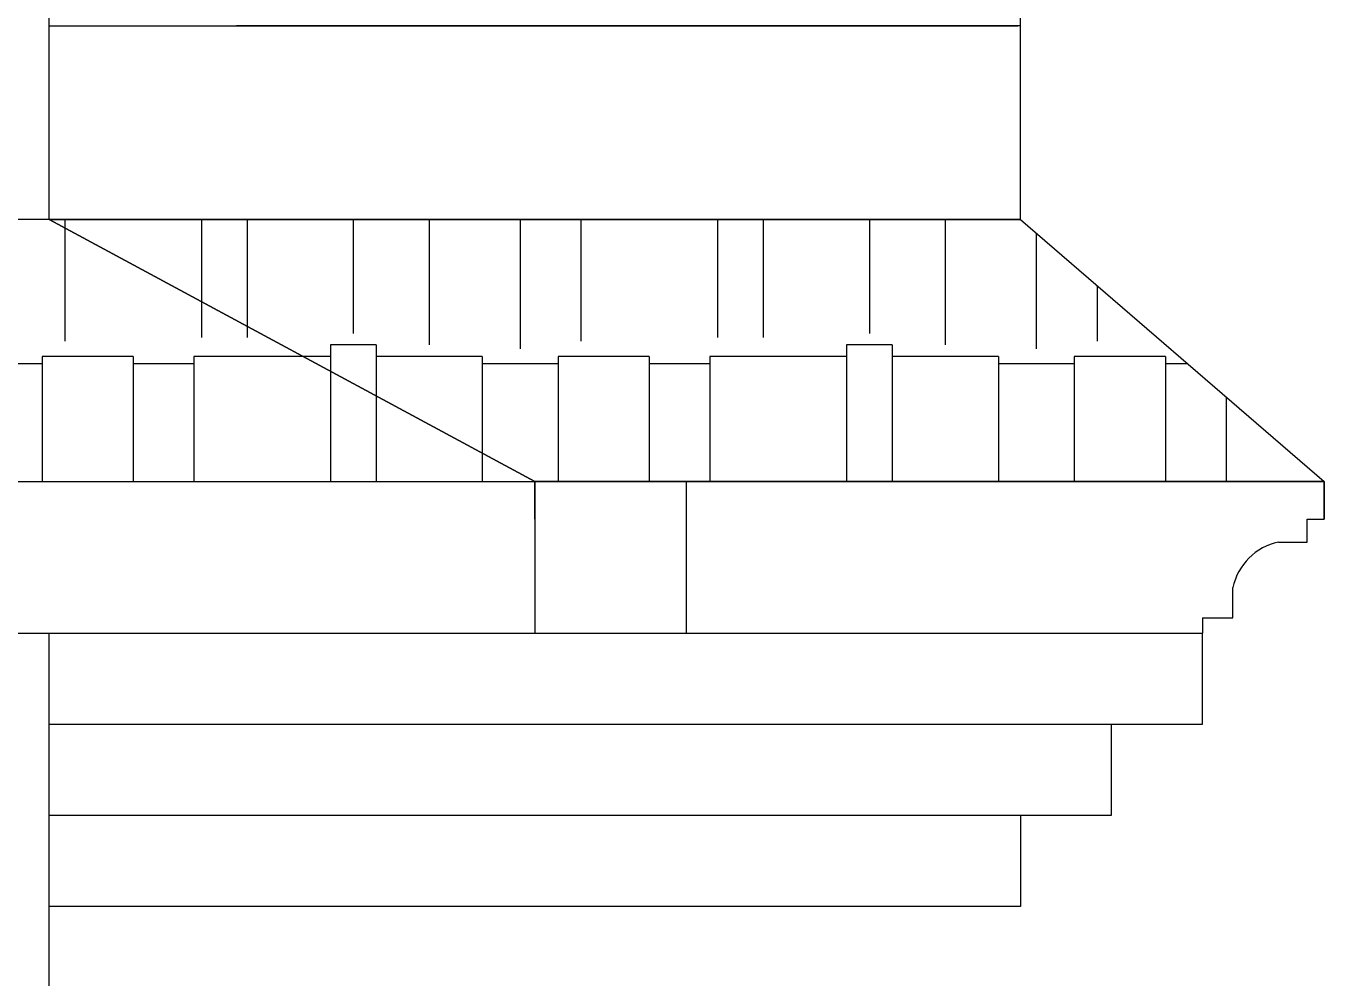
# Model space of a CAD drawing. Header units: inches. Extents: x 3672 to 10975, y -27382 to -746.
# Drawn here: x 4381.02 to 4423.78, y -27029.96 to -26998.6 of the extents above; entities that cross this region are included whole.
import ezdxf

# ---------------------------------------------------------------- set-up
doc = ezdxf.new("R2010")
doc.units = ezdxf.units.IN
doc.header["$LTSCALE"] = 17
doc.header["$MEASUREMENT"] = 0
doc.layers.add('25 BOT BAR', color=12, linetype='Continuous', lineweight=25)
doc.layers.add('OUTLINE', color=1, linetype='Continuous', lineweight=25)
pattern_1 = [(180, (-9844.4504, -5697.4846), (-12.75, -6), [3, -2.5, 3.5, -1.5, 4.5, -2]), (180, (-9847.4504, -5697.7346), (-12.75, -6), [2.5, -9.5, 2, -3]), (180, (-9853.4504, -5697.1096), (-12.75, -6), [1.5, -15.5]), (270, (-9844.4504, -5697.4846), (4.25, -6), [5.75, -18.25]), (270, (-9847.4504, -5697.4846), (4.25, -6), [5.625, -18.375]), (270, (-9849.9504, -5697.4846), (4.25, -6), [5.25, -18.75]), (270, (-9853.4504, -5697.1096), (4.25, -6), [5.75, -18.25]), (270, (-9854.9504, -5697.1096), (4.25, -6), [5.75, -18.25]), (270, (-9859.4504, -5697.4846), (4.25, -6), [5.5, -18.5])]

msp = doc.modelspace()

# ---------------------------------------------------------------- hatches: boundary and pattern name
at = {"layer": '25 BOT BAR'}
h = msp.add_hatch(dxfattribs=at)
h.set_pattern_fill('AR-RSHKE', color=8, scale=0.5, angle=180)
h.set_pattern_definition(pattern_1)
h.paths.add_polyline_path([(4381.784, -27004.971), (4341.645, -27004.971), (4341.645, -27013.596), (4397.784, -27013.596)])
h = msp.add_hatch(dxfattribs=at)
h.set_pattern_fill('AR-RSHKE', color=8, scale=0.5, angle=180)
h.set_pattern_definition(pattern_1)
h.paths.add_polyline_path([(4413.784, -27004.971), (4381.784, -27004.971), (4397.784, -27013.596), (4423.784, -27013.596)])

# ---------------------------------------------------------------- linework, layer by layer
for p, q in [((4381.784, -27004.971), (4381.784, -26906.596)), ((4413.784, -27004.971), (4413.784, -26915.596)), ((4381.784, -26998.596), (4413.701, -26998.596)), ((4413.784, -27004.971), (4341.645, -27004.971)), ((4381.784, -27004.971), (4397.784, -27013.596)), ((4413.784, -27004.971), (4423.784, -27013.596)), ((4341.645, -27013.596), (4381.784, -27013.596)), ((4381.784, -27013.596), (4423.784, -27013.596)), ((4397.784, -27014.846), (4397.784, -27013.596)), ((4397.784, -27013.596), (4397.784, -27018.596)), ((4402.784, -27018.596), (4402.784, -27013.596)), ((4423.784, -27014.846), (4423.784, -27013.596)), ((4423.784, -27013.596), (4423.784, -27014.846)), ((4423.225, -27015.596), (4423.225, -27014.846)), ((4423.225, -27014.846), (4423.784, -27014.846)), ((4422.284, -27015.596), (4423.225, -27015.596)), ((4420.784, -27017.596), (4420.784, -27017.096)), ((4420.784, -27018.096), (4420.784, -27017.596)), ((4419.784, -27018.096), (4419.784, -27018.596)), ((4419.784, -27018.096), (4420.784, -27018.096)), ((4341.645, -27018.596), (4419.784, -27018.596)), ((4381.784, -27125.596), (4381.784, -27018.596)), ((4419.784, -27021.596), (4419.784, -27018.596)), ((4381.784, -27021.596), (4419.784, -27021.596)), ((4416.784, -27024.596), (4416.784, -27021.596)), ((4381.784, -27024.596), (4416.784, -27024.596)), ((4413.784, -27024.596), (4413.784, -27027.596)), ((4413.784, -27027.596), (4381.784, -27027.596))]:
    msp.add_line(p, q, dxfattribs=at)
for points in [[(4341.645, -27004.971), (4341.645, -27013.596), (4397.784, -27013.596), (4381.784, -27004.971), (4341.645, -27004.971)], [(4381.784, -27004.971), (4413.784, -27004.971), (4423.784, -27013.596), (4397.784, -27013.596), (4381.784, -27004.971)]]:
    msp.add_lwpolyline(points, dxfattribs=at)
msp.add_arc((4422.679, -27017.492), 1.937, 101.7959, 168.2044, dxfattribs=at)
at = {"layer": 'OUTLINE'}
for p, q in [((4381.784, -26998.596), (4407.688, -26998.596)), ((4413.784, -26998.596), (4387.961, -26998.596))]:
    msp.add_line(p, q, dxfattribs=at)

doc.saveas('drawing.dxf')
